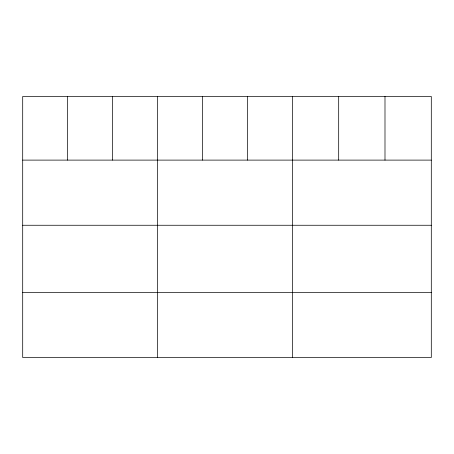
<?xml version="1.0" encoding="UTF-8"?>
<svg xmlns="http://www.w3.org/2000/svg" width="454" height="454" viewBox="0 0 454 454"><rect width="100%" height="100%" fill="white"/><g stroke="black" fill="none" stroke-linecap="round" stroke-linejoin="round"><path stroke-width="0.68" d="M431.3 160.109L431.3 357.519L22.7 357.519L22.7 96.481L431.3 96.481L431.3 160.109L22.7 160.109M22.7 225.258L431.3 225.258M22.7 292.37L431.3 292.37M384.992 96.481L384.992 160.109M338.684 96.481L338.684 160.109M292.376 96.481L292.376 357.519M247.43 96.481L247.43 160.109M202.484 96.481L202.484 160.109M157.538 96.481L157.538 357.519M112.592 96.481L112.592 160.109M67.646 96.481L67.646 160.109"/></g></svg>
